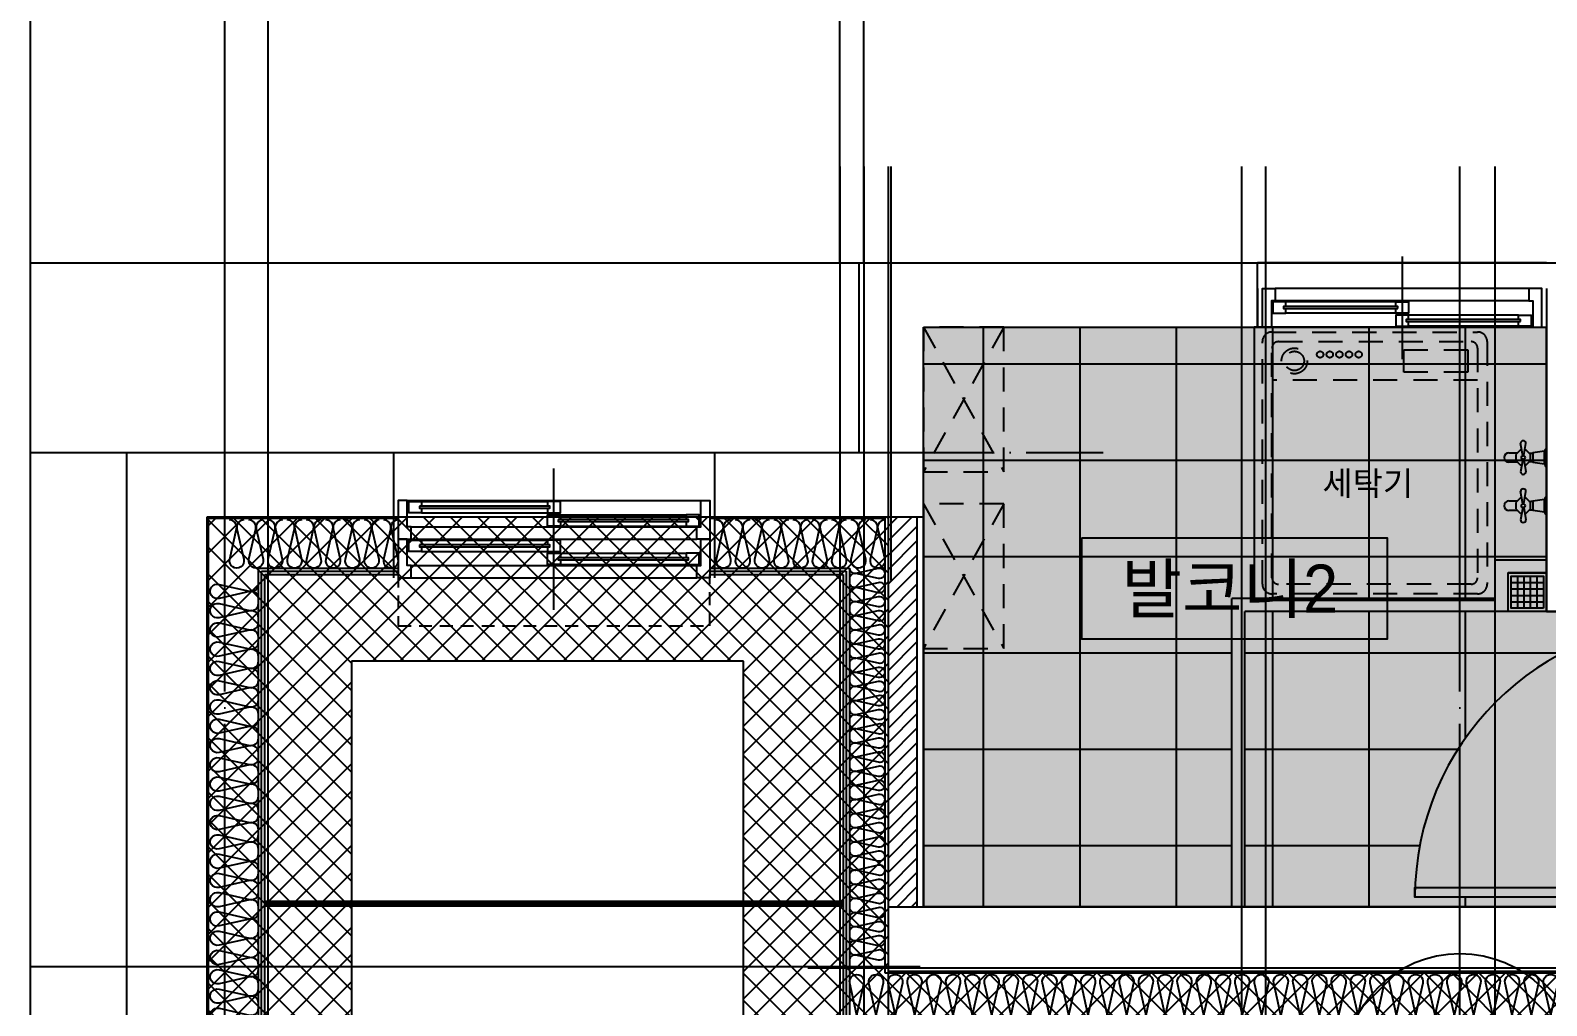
# Model space of a CAD drawing. Header units: millimetres. Extents: x -24416 to 92204, y -190080 to 23760.
# Drawn here: x 54083 to 58803, y -170278 to -167242 of the extents above; entities that cross this region are included whole.
import ezdxf
from ezdxf.enums import TextEntityAlignment as Align

# ---------------------------------------------------------------- set-up
doc = ezdxf.new("R2010")
doc.units = ezdxf.units.MM
doc.header["$LTSCALE"] = 50
for name, pattern in [('AUDIT_D_220706163347-0', [0]), ('CEN', [62, 60, -1, 0, -1]), ('H', [1.3, 0.8, -0.5]), ('HD', [2.5, 1.5, -1]), ('HID', [2.5, 1.5, -1]), ('HIDDEN', [2, 1, -1])]:
    doc.linetypes.add(name, pattern=pattern)
doc.layers.get('defpoints').update_dxf_attribs({"color": 139})
for name, color, linetype in [('A_HAT', 8, 'Continuous'), ('AA-단열-바닥-욕실', 30, 'Continuous'), ('ARDM', 7, 'Continuous'), ('CEN_CON', 1, 'CEN'), ('CEN_WALL', 12, 'CEN'), ('CONC', 2, 'Continuous'), ('dan1', 7, 'HID'), ('DOOR', 4, 'Continuous'), ('ELE3_CON', 7, 'Continuous'), ('ELE4', 4, 'Continuous'), ('ETC', 6, 'Continuous'), ('FIN', 6, 'Continuous'), ('FUR_가구', 8, 'HD'), ('FUR_가전', 8, 'HID'), ('HAT', 9, 'Continuous'), ('INS', 252, 'Continuous'), ('WAL', 3, 'Continuous'), ('WAL_DRY', 7, 'Continuous'), ('WIN', 4, 'Continuous'), ('바닥타일', 8, 'Continuous'), ('수전', 4, 'Continuous'), ('실명', 3, 'AUDIT_D_220706163347-0'), ('실명박스', 7, 'AUDIT_D_220706163347-0'), ('커튼박스', 6, 'Continuous'), ('확장', 8, 'HIDDEN')]:
    doc.layers.add(name, color=color, linetype=linetype)
for name, color, linetype, plot in [('AA-CEN', 1, 'CEN', False), ('AA-XXXX-MC', 153, 'AUDIT_D_220706163347-0', False), ('Defpoint', 135, 'Continuous', False), ('MC', 135, 'Continuous', False), ('X - 단위세대$0$0_임시', 134, 'Continuous', False)]:
    doc.layers.add(name, color=color, linetype=linetype, plot=plot)
doc.styles.add('HAUD01', font='Dotum.ttf')
doc.styles.add('HAUD02', font='Dotum.ttf', dxfattribs={"width": 0.8})
doc.styles.add('맑은 고딕', font='malgun.ttf')

# ---------------------------------------------------------------- blocks, each defined once
blk = doc.blocks.new('A$Ca96da67e')
at = {"layer": 'FUR_가구'}
for p, q in [((250, 450), (0, 0)), ((0, 450), (250, 0))]:
    blk.add_line(p, q, dxfattribs=at)
blk.add_lwpolyline([(250, 0), (0, 0), (0, 450), (250, 450)], close=True, dxfattribs=at)
blk = doc.blocks.new('PD-900(140)')
at = {"layer": 'DOOR'}
for p, q in [((20, 140), (880, 140)), ((20, 110), (880, 110)), ((20, 30), (880, 30)), ((20, 0), (880, 0))]:
    blk.add_line(p, q, dxfattribs=at)
blk.add_lwpolyline([(20, 140), (20, 1000), (50, 1000), (50, 140), (20, 140)], dxfattribs=at)
for points in [[(45, 110), (20, 110), (20, 140), (0, 140), (0, 0), (20, 0), (20, 30), (45, 30)], [(855, 110), (880, 110), (880, 140), (900, 140), (900, 0), (880, 0), (880, 30), (855, 30)]]:
    blk.add_lwpolyline(points, close=True, dxfattribs=at)
blk.add_arc((20, 140), 860, 0, 90, dxfattribs=at)
at = {"layer": 'X - 단위세대$0$0_임시'}
for p, q in [((-10, 0), (-10, 140)), ((910, 0), (910, 140))]:
    blk.add_line(p, q, dxfattribs=at)
at = {"layer": 'X - 단위세대$0$0_임시', "style": 'HAUD02'}
blk.add_text('900(140)', height=20, dxfattribs=at).set_placement((479.3, 65.4), align=Align.MIDDLE)
blk = doc.blocks.new('WIN_900_단창2')
at = {"layer": 'Defpoint'}
for p, q in [((-15, 120), (-15, 0)), ((885, 120), (885, 0))]:
    blk.add_line(p, q, dxfattribs=at)
at = {"layer": 'WIN'}
blk.add_line((435, 220), (435, -100), dxfattribs=at)
at = {"layer": 'WIN', "color": 8}
for p, q in [((830, 120), (40, 120)), ((830, 82), (40, 82)), ((415, 79), (73, 79)), ((842, 0), (28, 0)), ((415, 44), (73, 44)), ((797, 38), (455, 38)), ((797, 3), (455, 3))]:
    blk.add_line(p, q, dxfattribs=at)
at = {"layer": 'WIN'}
for points in [[(40, 82), (28, 82), (28, 0), (0, 0), (0, 120), (40, 120), (40, 82)], [(830, 82), (842, 82), (842, 0), (870, 0), (870, 120), (830, 120), (830, 82)], [(73, 64.5), (73, 79), (33, 79), (33, 44), (73, 44), (73, 58.5)], [(422, 58.5), (422, 64.5), (66, 64.5), (66, 58.5), (422, 58.5)], [(415, 64.5), (415, 79), (455, 79), (455, 44), (415, 44), (415, 58.5)], [(455, 23.5), (455, 38), (415, 38), (415, 3), (455, 3), (455, 17.5)], [(804, 17.5), (804, 23.5), (448, 23.5), (448, 17.5), (804, 17.5)], [(797, 23.5), (797, 38), (837, 38), (837, 3), (797, 3), (797, 17.5)]]:
    blk.add_lwpolyline(points, dxfattribs=at)
blk = doc.blocks.new('WIN_이중창_1000')
at = {"layer": 'Defpoint'}
for p, q in [((-15, 240), (-15, 0)), ((985, 240), (985, 0))]:
    blk.add_line(p, q, dxfattribs=at)
at = {"layer": 'WIN'}
blk.add_line((485, -100), (485, 340), dxfattribs=at)
at = {"layer": 'WIN', "color": 8}
for p, q in [((942, 240), (28, 240)), ((897, 237), (505, 237)), ((465, 196), (73, 196)), ((897, 202), (505, 202)), ((930, 158), (40, 158)), ((465, 161), (73, 161)), ((930, 120), (40, 120)), ((897, 117), (505, 117)), ((465, 76), (73, 76)), ((897, 82), (505, 82)), ((930, 38), (40, 38)), ((930, 0), (40, 0)), ((465, 41), (73, 41))]:
    blk.add_line(p, q, dxfattribs=at)
at = {"layer": 'WIN'}
for points in [[(40, 158), (28, 158), (28, 240), (0, 240), (0, 120), (40, 120), (40, 158)], [(505, 216.5), (505, 202), (465, 202), (465, 237), (505, 237), (505, 222.5)], [(897, 216.5), (897, 202), (937, 202), (937, 237), (897, 237), (897, 222.5)], [(930, 158), (942, 158), (942, 240), (970, 240), (970, 120), (930, 120), (930, 158)], [(73, 175.5), (73, 161), (33, 161), (33, 196), (73, 196), (73, 181.5)], [(465, 175.5), (465, 161), (505, 161), (505, 196), (465, 196), (465, 181.5)], [(904, 222.5), (904, 216.5), (498, 216.5), (498, 222.5), (904, 222.5)], [(472, 181.5), (472, 175.5), (66, 175.5), (66, 181.5), (472, 181.5)], [(40, 38), (28, 38), (28, 120), (0, 120), (0, 0), (40, 0), (40, 38)], [(505, 96.5), (505, 82), (465, 82), (465, 117), (505, 117), (505, 102.5)], [(904, 102.5), (904, 96.5), (498, 96.5), (498, 102.5), (904, 102.5)], [(897, 96.5), (897, 82), (937, 82), (937, 117), (897, 117), (897, 102.5)], [(930, 38), (942, 38), (942, 120), (970, 120), (970, 0), (930, 0), (930, 38)], [(73, 55.5), (73, 41), (33, 41), (33, 76), (73, 76), (73, 61.5)], [(472, 61.5), (472, 55.5), (66, 55.5), (66, 61.5), (472, 61.5)], [(465, 55.5), (465, 41), (505, 41), (505, 76), (465, 76), (465, 61.5)]]:
    blk.add_lwpolyline(points, dxfattribs=at)
blk = doc.blocks.new('insul1')
blk.add_lwpolyline([(0, 0, 0.480617), (0.146, 0.183), (0.004, 0.817, -1.249969), (0.296, 0.817), (0.154, 0.183, 0.480617), (0.3, 0, 0.480617)], format="xyb")
blk = doc.blocks.new('세탁기-850')
at = {"layer": 'defpoints'}
blk.add_lwpolyline([(0, 0), (-750, 0), (-750, -850), (0, -850)], close=True, dxfattribs=at)
at = {"layer": 'FUR_가전'}
blk.add_line((-55, -165), (-695, -165), dxfattribs=at)
for points in [[(-695, -830, -0.414214), (-725, -800), (-725, -45, -0.414214), (-695, -15), (-55, -15, -0.414214), (-25, -45), (-25, -800, -0.414214), (-55, -830)], [(-695, -780), (-695, -65, -0.414214), (-675, -45), (-75, -45, -0.414214), (-55, -65), (-55, -780, -0.414214), (-75, -800), (-675, -800, -0.414214)]]:
    blk.add_lwpolyline(points, format="xyb", close=True, dxfattribs=at)
blk.add_lwpolyline([(-85, -140), (-285, -140), (-285, -70), (-85, -70)], close=True, dxfattribs=at)
for centre, radius in [((-625.1, -105), 40), ((-625.1, -105), 30), ((-545.1, -85), 10), ((-515.1, -85), 10), ((-485.1, -85), 10), ((-455.1, -85), 10), ((-425.1, -85), 10)]:
    blk.add_circle(centre, radius, dxfattribs=at)
at = {"layer": 'FUR_가전', "style": '맑은 고딕'}
blk.add_text('세탁기', height=75, rotation=0, dxfattribs=at).set_placement((-537.9, -523.5))
blk = doc.blocks.new('수전')
at = {"layer": '수전'}
for p, q in [((0, 0), (58.5, 0, 0)), ((29.2, -7), (9.3, -7)), ((9.9, -7), (14.9, -42.9)), ((14.9, -42.9), (29.2, -42.9)), ((49.2, -7), (29.2, -7)), ((29.2, -42.9), (43.6, -42.9)), ((43.6, -42.9), (48.6, -7)), ((23.4, -71.3), (-14.8, -64.6)), ((23.4, -74.6), (-14.8, -81.3)), ((19.7, -49.8), (6.1, -63.4)), ((6.1, -63.4), (6.1, -68.2)), ((6.1, -77.6), (6.1, -82.5)), ((6.1, -82.5), (19.7, -96)), ((14.5, -117.3), (14.5, -90.9)), ((38.8, -49.8), (19.7, -49.8)), ((35.1, -71.3), (73.3, -64.6)), ((35.1, -74.6), (73.3, -81.3)), ((52.3, -63.4), (38.8, -49.8)), ((38.8, -96), (52.3, -82.5)), ((44, -90.9), (44, -117.3)), ((52.3, -68.2), (52.3, -63.4)), ((52.3, -82.5), (52.3, -77.6)), ((19.7, -96), (38.8, -96))]:
    blk.add_line(p, q, dxfattribs=at)
blk.add_circle((29.2, -72.9), 5.91, dxfattribs=at)
for centre, radius, start, end in [((11.8, 6), 13.2, 207.1852, 259.412), ((46.7, 6), 13.2, 280.588, 332.8148), ((-12.4, -49.9), 28.1, 351.511, 14.308), ((70.8, -49.9), 28.1, 165.692, 188.489), ((-14.8, -72.9), 8.37, 90, 270), ((73.3, -72.9), 8.37, 270, 90), ((29.2, -117.3), 14.7, 180, 0)]:
    blk.add_arc(centre, radius, start, end, dxfattribs=at)
blk = doc.blocks.new('FD')
at = {"layer": '수전'}
for p, q in [((110, -30), (10, -30)), ((30, -110), (30, -10)), ((50, -110), (50, -10)), ((70, -110), (70, -10)), ((90, -110), (90, -10)), ((110, -50), (10, -50)), ((110, -70), (10, -70)), ((110, -90), (10, -90))]:
    blk.add_line(p, q, dxfattribs=at)
for points in [[(0, -120), (120, -120), (120, 0), (0, 0)], [(10, -110), (110, -110), (110, -10), (10, -10)]]:
    blk.add_lwpolyline(points, close=True, dxfattribs=at)
blk = doc.blocks.new('U-131B(확장)', base_point=(284085.3, -109269.8))
at = {"layer": 'A_HAT'}
h = blk.add_hatch(dxfattribs=at)
h.set_pattern_fill('ANSI31', color=256, scale=10, style=0)
h.paths.add_polyline_path([(286545.3, -99724.8), (286455.3, -99724.8), (286455.3, -100939.8), (286545.3, -100939.8)])
at = {"layer": '바닥타일'}
h = blk.add_hatch(dxfattribs=at)
h.set_pattern_fill('_USER', color=256, scale=300, double=1, pattern_type=0)
h.set_pattern_definition([(2e-15, (50, 20), (0, 300), []), (90, (50, 20), (-300, 2e-14), [])])
h.paths.add_polyline_path([(288505.3, -99979.8), (288505.3, -99134.8), (286565.3, -99134.8), (286565.3, -100939.8), (287525.3, -100939.8), (287525.3, -99979.8)])
edge = h.paths.add_edge_path()
edge.add_arc((288955.3, -100909.8), 860, 94.6688, 180)
edge.add_line((288095.3, -100909.8), (288885.3, -100909.8))
edge.add_line((288885.3, -100909.8), (288885.3, -100939.8))
edge.add_line((288885.3, -100939.8), (287565.3, -100939.8))
edge.add_line((287565.3, -100939.8), (287565.3, -100019.8))
edge.add_line((287565.3, -100019.8), (288885.3, -100019.8))
edge.add_line((288885.3, -100019.8), (288885.3, -100052.6))
at = {"layer": 'CEN_CON'}
for p, q in [((284390.3, -109569.8), (284390.3, -98634.8)), ((286465.3, -99923), (286465.3, -98634.8)), ((288235.3, -109569.8), (288235.3, -98634.8)), ((283785.3, -98934.8), (293675.3, -98934.8)), ((283785.3, -99524.8), (287124.7, -99524.8)), ((286205.3, -101129.8), (289245.3, -101129.8))]:
    blk.add_line(p, q, dxfattribs=at)
at = {"layer": 'CEN_WALL'}
for p, q in [((286380.3, -98634.8), (286380.3, -103889.8)), ((287630.3, -98634.8), (287630.3, -102339.8)), ((283785.3, -101124.8), (286555.3, -101124.8))]:
    blk.add_line(p, q, dxfattribs=at)
at = {"layer": 'CONC'}
for p, q in [((286365.3, -98934.8), (287605.3, -98934.8)), ((286365.3, -99524.8), (286365.3, -98934.8)), ((287605.3, -99134.8), (287605.3, -98934.8)), ((286565.3, -99724.8), (286565.3, -99134.8)), ((286565.3, -99134.8), (287605.3, -99134.8)), ((284085.3, -109269.8), (284085.3, -99524.8)), ((284085.3, -99524.8), (284915.3, -99524.8)), ((284915.3, -99524.8), (284915.3, -99724.8)), ((285915.3, -99524.8), (286365.3, -99524.8)), ((285915.3, -99524.8), (285915.3, -99724.8)), ((284335.3, -107579.8), (284335.3, -99724.8)), ((284335.3, -99724.8), (284915.3, -99724.8)), ((285915.3, -99724.8), (286565.3, -99724.8)), ((286455.3, -100939.8), (288955.3, -100939.8)), ((286455.3, -100939.8), (286455.3, -101139.8)), ((286455.3, -101139.8), (288955.3, -101139.8))]:
    blk.add_line(p, q, dxfattribs=at)
at = {"layer": 'dan1'}
blk.add_lwpolyline([(288135.3, -101589.8), (286005.3, -101589.8), (286005.3, -100174.8), (284785.3, -100174.8), (284785.3, -107129.8), (288135.3, -107129.8)], dxfattribs=at)
at = {"layer": 'ELE3_CON'}
for p, q in [((288505.3, -98934.8), (287605.3, -98934.8)), ((284915.3, -99524.8), (285915.3, -99524.8))]:
    blk.add_line(p, q, dxfattribs=at)
at = {"layer": 'ELE4'}
for p, q in [((288345.3, -99979.8), (288345.3, -99859.8)), ((288505.3, -99859.8), (288345.3, -99859.8)), ((288385.3, -100019.8), (288385.3, -99899.8)), ((288505.3, -99899.8), (288385.3, -99899.8)), ((288345.3, -99979.8), (287525.3, -99979.8)), ((287525.3, -100939.8), (287525.3, -99979.8)), ((287565.3, -100939.8), (287565.3, -100019.8)), ((288385.3, -100019.8), (287565.3, -100019.8))]:
    blk.add_line(p, q, dxfattribs=at)
at = {"layer": 'FIN'}
for p, q in [((288505.3, -100019.8), (288505.3, -99134.8)), ((286565.3, -99724.8), (286565.3, -100939.8)), ((288955.3, -100019.8), (288505.3, -100019.8))]:
    blk.add_line(p, q, dxfattribs=at)
at = {"layer": 'INS'}
for p, q in [((284340.3, -107574.8), (284340.3, -99729.8)), ((284340.3, -99729.8), (284930.3, -99729.8)), ((285900.3, -99729.8), (286445.3, -99729.8)), ((286445.3, -99729.8), (286445.3, -101144.8)), ((284495.3, -107419.8), (284495.3, -99884.8)), ((284495.3, -99884.8), (284930.3, -99884.8)), ((285900.3, -99884.8), (286335.3, -99884.8)), ((286335.3, -99884.8), (286335.3, -101299.8)), ((286445.3, -101144.8), (288965.3, -101144.8))]:
    blk.add_line(p, q, dxfattribs=at)
at = {"layer": 'MC'}
for p, q in [((284525.3, -109569.8), (284525.3, -98634.8)), ((286305.3, -98634.8), (286305.3, -103889.8)), ((286455.3, -98634.8), (286455.3, -103889.8)), ((287555.3, -98634.8), (287555.3, -102339.8)), ((288345.3, -109569.8), (288345.3, -98634.8))]:
    blk.add_line(p, q, dxfattribs=at)
at = {"layer": 'WAL'}
for p, q in [((286455.3, -99724.8), (286455.3, -100939.8)), ((286545.3, -99724.8), (286545.3, -100939.8))]:
    blk.add_line(p, q, dxfattribs=at)
at = {"layer": 'WAL_DRY'}
for p, q in [((284505.3, -107409.8), (284505.3, -99894.8)), ((284505.3, -99894.8), (284930.3, -99894.8)), ((284515.3, -107399.8), (284515.3, -99904.8)), ((284515.3, -99904.8), (284930.3, -99904.8)), ((285900.3, -99894.8), (286325.3, -99894.8)), ((285900.3, -99904.8), (286315.3, -99904.8)), ((286315.3, -99904.8), (286315.3, -101299.8)), ((286325.3, -99894.8), (286325.3, -101299.8))]:
    blk.add_line(p, q, dxfattribs=at)
at = {"layer": '커튼박스', "linetype": 'H'}
blk.add_lwpolyline([(284930.3, -99904.8), (284930.3, -100064.8), (285900.3, -100064.8), (285900.3, -99904.8)], dxfattribs=at)
at = {"layer": '확장', "ltscale": 0.5, "const_width": 20, "flags": 128}
blk.add_lwpolyline([(284515.3, -100929.8), (286315.3, -100929.8)], dxfattribs=at)
blk.add_blockref('WIN_900_단창2', (287620.3, -99134.8))
at = {"layer": 'DOOR', "rotation": 90}
blk.add_blockref('PD-900(140)', (289095.3, -100929.8), dxfattribs=at)
at = {"layer": 'FUR_가구', "xscale": -1}
for p in [(286815.3, -99584.8), (286815.3, -100134.8)]:
    blk.add_blockref('A$Ca96da67e', p, dxfattribs=at)
at = {"layer": 'FUR_가전'}
blk.add_blockref('세탁기-850', (288345.3, -99134.8), dxfattribs=at)
at = {"layer": 'INS', "row_count": 1}
for p, xscale, yscale, zscale, rotation, column_count, row_spacing, column_spacing in [((284930.3, -99734.8), 150, 150, 150, 180, 9, 0, 60), ((286445.3, -99734.8), 150, 150, 150, 180, 9, 0, 60), ((286335.3, -99884.8), 110, 110, 110, 270, 28, 0, 44), ((284495.3, -107419.8), 150.0000000000001, 150.0000000000001, 150.0000000000001, 90, 125, -3.155443620884047e-30, 60.00000000000006)]:
    blk.add_blockref('insul1', p, dxfattribs=dict(at, xscale=xscale, yscale=yscale, zscale=zscale, rotation=rotation, column_count=column_count, row_spacing=row_spacing, column_spacing=column_spacing))
at = {"layer": 'INS', "xscale": 150, "yscale": 150, "zscale": 150, "row_count": 1, "column_count": 44, "row_spacing": 0, "column_spacing": 60}
blk.add_blockref('insul1', (286335.3, -101299.8), dxfattribs=at)
at = {"layer": 'WIN', "xscale": -1}
blk.add_blockref('WIN_이중창_1000', (285900.3, -99914.8), dxfattribs=at)
at = {"layer": '수전', "rotation": 270}
for p in [(288505.3, -99511.3, 0), (288505.3, -99661.3, 0)]:
    blk.add_blockref('수전', p, dxfattribs=at)
at = {"layer": '수전', "xscale": -1}
blk.add_blockref('FD', (288505.3, -99899.8), dxfattribs=at)
blk = doc.blocks.new('A$C415C5DAF')
at = {"layer": 'AA-XXXX-MC'}
for p, q in [((42337.3, -186343), (42337.3, -184253)), ((44117.3, -186343), (44117.3, -184253))]:
    blk.add_line(p, q, dxfattribs=at)
at = {"layer": 'CEN_CON'}
for p, q in [((42202.3, -186343), (42202.3, -184253)), ((44192.3, -186343), (44192.3, -184253))]:
    blk.add_line(p, q, dxfattribs=at)
at = {"layer": '실명박스'}
blk.add_lwpolyline([(44869.7, -187200.3), (44869.7, -187512.8), (45822.2, -187512.8), (45822.2, -187200.3)], close=True, dxfattribs=at)
at = {"layer": '실명', "style": 'HAUD01'}
blk.add_text('발코니2', height=150, dxfattribs=at).set_placement((45331.3, -187355.5), align=Align.MIDDLE)
blk = doc.blocks.new('A$C1CAF0AFA')
at = {"layer": 'ETC'}
h = blk.add_hatch(dxfattribs=at)
h.set_pattern_fill('CROSS', color=256, scale=10, angle=45)
h.set_pattern_definition([(45, (110765.9, -53460), (7e-15, 89.80256), [31.75, -95.25]), (135, (110788.35, -53460), (-89.80256, 7e-15), [31.75, -95.25])])
h.paths.add_polyline_path([(79492.7, -192420.9), (79492.7, -191060.9), (81497.7, -191060.9), (81497.7, -193300.9), (79382.7, -193300.9), (79382.7, -192420.9)])
h.paths.add_polyline_path([(56602.7, -201860.9), (58382.7, -201860.9), (58382.7, -200580.9), (56602.7, -200580.9)])
h.paths.add_polyline_path([(54632.7, -201860.9), (56472.7, -201860.9), (56472.7, -200570.9), (54632.7, -200570.9)])
h.paths.add_polyline_path([(56862.7, -191925.9), (58802.7, -191925.9), (58802.7, -192810.9), (59252.7, -192810.9), (59252.7, -193730.9), (56862.7, -193730.9)])
at = {"layer": 'HAT'}
h = blk.add_hatch(dxfattribs=at)
h.set_pattern_fill('_USER', color=5, scale=60, angle=45, double=1, pattern_type=0)
h.set_pattern_definition([(45, (0, -53460), (-42.426407, 42.426407), []), (135, (0, -53460), (-42.426407, -42.426407), [])])
h.paths.add_polyline_path([(80002.7, -194400.9), (80002.7, -201860.9), (69442.7, -201860.9), (69442.7, -198225.9), (66252.7, -198225.9), (66252.7, -201860.9), (58492.7, -201860.9), (58492.7, -200370.9), (54632.7, -200370.9), (54632.7, -192515.9), (56752.7, -192515.9), (56752.7, -193930.9), (59252.7, -193930.9), (59252.7, -191925.9), (62992.7, -191925.9), (62992.7, -195035.9), (65722.7, -195035.9), (65722.7, -194885.9), (67122.7, -194885.9), (67122.7, -195035.9), (69192.7, -195035.9), (69192.7, -195485.9), (63052.7, -195485.9), (63052.7, -195155.9), (62852.7, -195155.9), (62852.7, -195485.9), (62542.7, -195485.9), (62542.7, -192375.9), (59702.7, -192375.9), (59702.7, -194380.9), (58632.7, -194380.9), (58632.7, -194090.9), (58432.7, -194090.9), (58432.7, -194380.9), (56302.7, -194380.9), (56302.7, -192965.9), (55082.7, -192965.9), (55082.7, -199920.9), (58432.7, -199920.9), (58432.7, -200210.9), (58632.7, -200210.9), (58632.7, -199920.9), (58942.7, -199920.9), (58942.7, -201410.9), (65802.7, -201410.9), (65802.7, -197775.9), (69892.7, -197775.9), (69892.7, -201410.9), (79552.7, -201410.9), (79552.7, -194850.9), (78932.7, -194850.9), (78932.7, -191510.9), (76442.7, -191510.9), (76442.7, -195485.9), (76132.7, -195485.9), (76132.7, -195163.4), (75932.7, -195163.4), (75932.7, -195485.9), (69442.7, -195485.9), (69442.7, -195035.9), (75992.7, -195035.9), (75992.7, -191060.9), (79382.7, -191060.9), (79382.7, -194400.9)])
at = {"layer": 'AA-CEN', "color": 4}
for points in [[(66252.7, -201860.9), (58492.7, -201860.9), (58492.7, -200370.9), (54632.7, -200370.9), (54632.7, -192515.9), (56752.7, -192515.9), (56752.7, -193930.9), (59252.7, -193930.9), (59252.7, -191925.9), (62992.7, -191925.9)], [(62542.7, -192375.9), (59702.7, -192375.9), (59702.7, -194380.9), (58632.7, -194380.9), (58632.7, -194090.9), (58432.7, -194090.9), (58432.7, -194380.9), (56302.7, -194380.9), (56302.7, -192965.9), (55082.7, -192965.9), (55082.7, -199920.9), (58432.7, -199920.9), (58432.7, -200210.9), (58632.7, -200210.9), (58632.7, -199920.9), (58942.7, -199920.9), (58942.7, -201410.9), (65802.7, -201410.9)]]:
    blk.add_lwpolyline(points, dxfattribs=at)
at = {"layer": 'AA-CEN'}
blk.add_lwpolyline([(56862.7, -191925.9), (58802.7, -191925.9), (58802.7, -192810.9), (59252.7, -192810.9), (59252.7, -193730.9), (56862.7, -193730.9), (56862.7, -191925.9)], dxfattribs=at)
blk = doc.blocks.new('A$C45F312F6')
at = {"layer": 'ARDM', "color": 3}
blk.add_circle((58532.7, -194235.9), 360, dxfattribs=at)

msp = doc.modelspace()

# ---------------------------------------------------------------- linework, layer by layer
at = {"layer": 'defpoints'}
msp.add_lwpolyline([(84817.7, -165875.9), (54082.7, -165875.9), (54082.7, -178600.9), (84817.7, -178600.9)], close=True, dxfattribs=at)

# ---------------------------------------------------------------- block references
for name, p in [('A$C45F312F6', (0, 23760)), ('U-131B(확장)', (54382.7, -178300.9))]:
    msp.add_blockref(name, p)
at = {"layer": 'AA-단열-바닥-욕실'}
msp.add_blockref('A$C1CAF0AFA', (0, 23760), dxfattribs=at)
at = {"layer": '실명박스'}
msp.add_blockref('A$C415C5DAF', (12485.4, 18377.1), dxfattribs=at)

doc.saveas('drawing.dxf')
